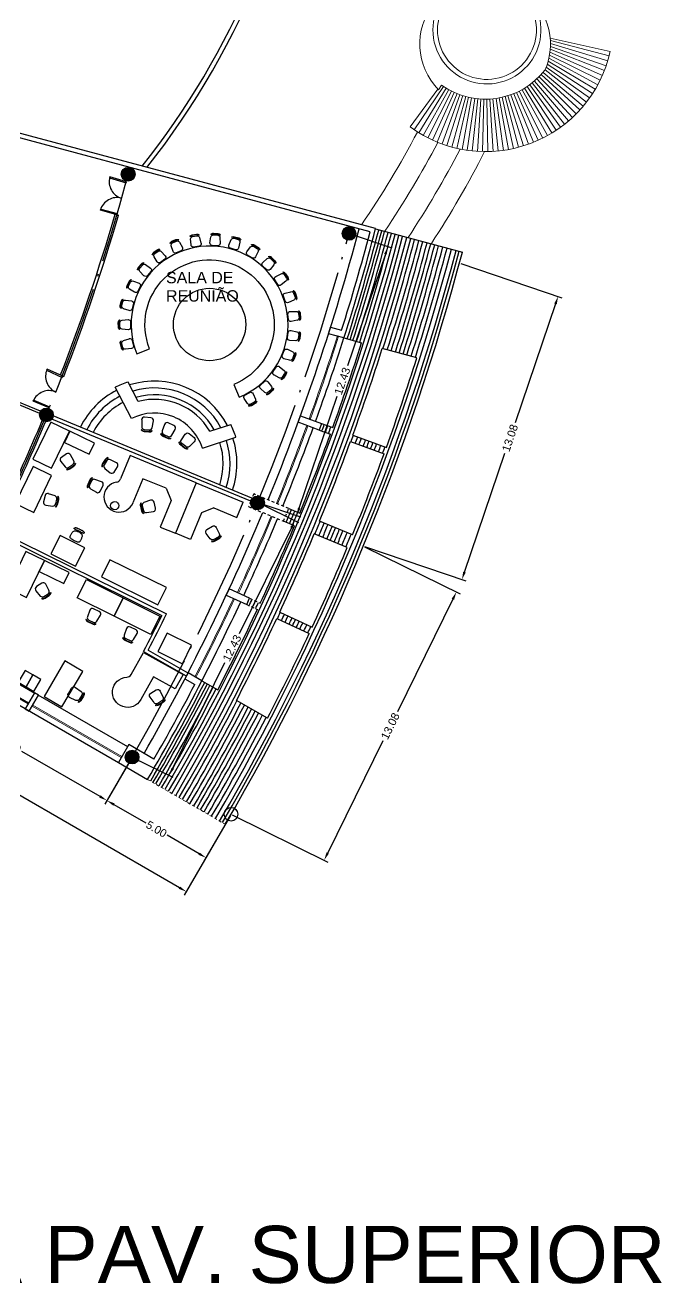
# Model space of a CAD drawing. Header units: millimetres. Extents: x 261 to 423, y 98 to 222.
# Drawn here: x 395.3 to 423.1, y 98.3 to 153.3 of the extents above; entities that cross this region are included whole.
import ezdxf

# ---------------------------------------------------------------- set-up
doc = ezdxf.new("R2010")
doc.units = ezdxf.units.MM
doc.linetypes.add('ACAD_ISO04W100', pattern=[30, 24, -3, 0, -3])
doc.linetypes.add('HIDDEN2', pattern=[0.1875, 0.125, -0.0625])
for name, color, linetype in [('COLUMNAS', 5, 'Continuous'), ('Cotas', 1, 'Continuous'), ('Ejes', 1, 'ACAD_ISO04W100'), ('Escaleras', 4, 'Continuous'), ('Letreros', 2, 'Continuous'), ('MUEBLES', 8, 'Continuous'), ('Muro-Alto', 6, 'Continuous'), ('MURO-BAJO', 3, 'Continuous')]:
    doc.layers.add(name, color=color, linetype=linetype)
doc.layers.add('Vidrio', color=7, linetype='Continuous', lineweight=15)
doc.styles.get("Standard").update_dxf_attribs({"font": 'arial.ttf'})
doc.dimstyles.new('MUSEO', dxfattribs={"dimtxt": 0.35, "dimasz": 0.35, "dimexe": 0.18, "dimexo": 0.058, "dimgap": 0.09, "dimtad": 0, "dimzin": 0, "dimdsep": 46, "dimtxsty": 'Standard', "dimcen": 0.09, "dimclrd": 1, "dimclre": 1, "dimclrt": 2, "dimadec": 0, "dimazin": 0, "dimtm": 1e-09, "dimtfac": 1, "dimtofl": 0, "dimtmove": 0, "dimatfit": 3, "dimfxl": 1, "dimtolj": 1, "dimtzin": 0, "dimarcsym": 0})

# ---------------------------------------------------------------- blocks, each defined once
blk = doc.blocks.new('s')
at = {"layer": 'MUEBLES'}
for p, q in [((-0.19, 0.461), (-0.204, 0.476)), ((0.09, 0.52), (-0.09, 0.52)), ((0.09, 0.5), (-0.09, 0.5)), ((0.19, 0.461), (0.204, 0.476)), ((-0.189, 0.36), (-0.214, 0.11)), ((-0.115, 0), (0.115, 0)), ((0.09, 0.45), (-0.09, 0.45)), ((0.214, 0.11), (0.189, 0.36))]:
    blk.add_line(p, q, dxfattribs=at)
for centre, radius, start, end in [((-0.09, 0.35), 0.17, 90, 132.1447), ((-0.09, 0.35), 0.15, 90, 132.1447), ((0.09, 0.35), 0.17, 47.8553, 90), ((0.09, 0.35), 0.15, 47.8553, 90), ((-0.115, 0.1), 0.1, 174.2894, 270), ((-0.09, 0.35), 0.1, 90, 174.2894), ((0.09, 0.35), 0.1, 5.7106, 90), ((0.115, 0.1), 0.1, 270, 5.7106)]:
    blk.add_arc(centre, radius, start, end, dxfattribs=at)
blk = doc.blocks.new('si')
at = {"layer": 'MUEBLES'}
for points in [[(-24.293, 45.694), (-24.303, 45.713), (-24.311, 45.735), (-24.316, 45.759), (-24.32, 45.784), (-24.322, 45.809), (-24.323, 45.835), (-24.324, 45.859), (-24.324, 45.882), (-24.324, 45.902), (-24.323, 45.92), (-24.32, 45.936), (-24.315, 45.949), (-24.307, 45.961), (-24.295, 45.971), (-24.278, 45.979), (-24.256, 45.986), (-24.228, 45.991), (-24.195, 45.994), (-24.159, 45.996), (-24.121, 45.997), (-24.083, 45.995), (-24.047, 45.992), (-24.014, 45.987), (-23.985, 45.98), (-23.963, 45.972), (-23.946, 45.961), (-23.934, 45.949), (-23.926, 45.934), (-23.921, 45.918), (-23.919, 45.901), (-23.918, 45.881), (-23.918, 45.861), (-23.918, 45.839), (-23.918, 45.816), (-23.919, 45.792), (-23.922, 45.769), (-23.926, 45.746), (-23.933, 45.725), (-23.942, 45.706), (-23.954, 45.689), (-23.969, 45.675), (-23.988, 45.663), (-24.008, 45.654), (-24.031, 45.647), (-24.055, 45.642), (-24.08, 45.639), (-24.106, 45.637), (-24.131, 45.637), (-24.156, 45.637), (-24.181, 45.639), (-24.204, 45.643), (-24.226, 45.648), (-24.246, 45.655), (-24.264, 45.665), (-24.279, 45.678)], [(-24.251, 45.538), (-24.262, 45.54), (-24.272, 45.543), (-24.282, 45.546), (-24.29, 45.55), (-24.297, 45.554), (-24.304, 45.558), (-24.309, 45.563), (-24.313, 45.569), (-24.317, 45.575), (-24.319, 45.581), (-24.32, 45.588), (-24.319, 45.594), (-24.316, 45.599), (-24.31, 45.604), (-24.303, 45.608), (-24.293, 45.611), (-24.279, 45.612), (-24.264, 45.612), (-24.246, 45.611), (-24.226, 45.61), (-24.204, 45.609), (-24.181, 45.607), (-24.156, 45.606), (-24.131, 45.605), (-24.106, 45.606), (-24.08, 45.607), (-24.055, 45.609), (-24.031, 45.61), (-24.008, 45.611), (-23.988, 45.612), (-23.969, 45.612), (-23.954, 45.611), (-23.942, 45.608), (-23.933, 45.604), (-23.927, 45.599), (-23.923, 45.594), (-23.922, 45.588), (-23.923, 45.581), (-23.925, 45.575), (-23.928, 45.569), (-23.932, 45.563), (-23.938, 45.558), (-23.944, 45.554), (-23.952, 45.55), (-23.961, 45.546), (-23.971, 45.543), (-23.983, 45.54), (-23.996, 45.538), (-24.01, 45.536), (-24.026, 45.535), (-24.042, 45.534), (-24.06, 45.533), (-24.077, 45.533), (-24.095, 45.533), (-24.113, 45.533), (-24.131, 45.533), (-24.148, 45.533), (-24.165, 45.533), (-24.181, 45.533), (-24.197, 45.533), (-24.212, 45.534), (-24.226, 45.535), (-24.239, 45.536)]]:
    blk.add_lwpolyline(points, close=True, dxfattribs=at)
blk = doc.blocks.new('*D46')
at = {"layer": 'Cotas', "color": 1, "lineweight": -2}
for p, q in [((364.124, 140.507), (362.716, 138.069)), ((363.109, 138.05), (381.964, 127.164)), ((402.007, 115.592), (383.152, 126.478)), ((403.628, 117.7), (402.22, 115.262))]:
    blk.add_line(p, q, dxfattribs=at)
at = {"layer": 'Cotas', "color": 1}
for points in [[(363.138, 138.101), (363.08, 138), (362.806, 138.225)], [(402.036, 115.643), (401.978, 115.542), (402.31, 115.417)]]:
    blk.add_solid(points, dxfattribs=at)
at = {"layer": 'DefPoints', "color": 0}
for p in [(364.153, 140.558), (403.657, 117.75), (402.31, 115.417)]:
    blk.add_point(p, dxfattribs=at)
at = {"layer": 'Cotas', "color": 2, "insert": (382.558, 126.821), "char_height": 0.35, "attachment_point": 5, "rotation": 330}
blk.add_mtext('\\A1;45.62', dxfattribs=at)
blk = doc.blocks.new('*D61')
at = {"layer": 'Cotas', "color": 1, "lineweight": -2}
for p, q in [((391.245, 126.252), (390.088, 124.248)), ((390.481, 124.229), (393.904, 122.253)), ((398.535, 119.579), (395.113, 121.555)), ((399.905, 121.252), (398.748, 119.248))]:
    blk.add_line(p, q, dxfattribs=at)
at = {"layer": 'Cotas', "color": 1}
for points in [[(390.51, 124.279), (390.452, 124.178), (390.178, 124.404)], [(398.564, 119.629), (398.506, 119.528), (398.838, 119.404)]]:
    blk.add_solid(points, dxfattribs=at)
at = {"layer": 'DefPoints', "color": 0}
for p in [(391.274, 126.302), (399.934, 121.302), (398.838, 119.404)]:
    blk.add_point(p, dxfattribs=at)
at = {"layer": 'Cotas', "color": 2, "insert": (394.508, 121.904), "char_height": 0.35, "attachment_point": 5, "rotation": 330}
blk.add_mtext('\\A1;10.00', dxfattribs=at)
blk = doc.blocks.new('*D62')
at = {"layer": 'Cotas', "color": 1, "lineweight": -2}
for p, q in [((405.482, 132.421), (407.219, 131.565)), ((406.903, 131.331), (404.618, 126.699)), ((401.716, 120.813), (404, 125.446)), ((399.986, 121.276), (401.723, 120.42))]:
    blk.add_line(p, q, dxfattribs=at)
at = {"layer": 'Cotas', "color": 1}
for points in [[(406.85, 131.357), (406.955, 131.305), (407.058, 131.645)], [(401.664, 120.839), (401.768, 120.788), (401.561, 120.5)]]:
    blk.add_solid(points, dxfattribs=at)
at = {"layer": 'DefPoints', "color": 0}
for p in [(405.43, 132.447), (399.934, 121.302), (401.561, 120.5)]:
    blk.add_point(p, dxfattribs=at)
at = {"layer": 'Cotas', "color": 2, "insert": (404.309, 126.072), "char_height": 0.35, "attachment_point": 5, "rotation": 63.75}
blk.add_mtext('\\A1;12.43', dxfattribs=at)
blk = doc.blocks.new('*D56')
at = {"layer": 'Cotas', "color": 1, "lineweight": -2}
for p, q in [((410.102, 130.508), (414.285, 128.445)), ((413.969, 128.211), (411.54, 123.286)), ((408.493, 117.107), (410.922, 122.032)), ((404.316, 118.776), (408.5, 116.713))]:
    blk.add_line(p, q, dxfattribs=at)
at = {"layer": 'Cotas', "color": 1}
for points in [[(413.916, 128.237), (414.021, 128.185), (414.124, 128.525)], [(408.441, 117.133), (408.545, 117.081), (408.338, 116.793)]]:
    blk.add_solid(points, dxfattribs=at)
at = {"layer": 'DefPoints', "color": 0}
for p in [(410.05, 130.534), (404.264, 118.802), (408.338, 116.793)]:
    blk.add_point(p, dxfattribs=at)
at = {"layer": 'Cotas', "color": 2, "insert": (411.231, 122.659), "char_height": 0.35, "attachment_point": 5, "rotation": 63.75}
blk.add_mtext('\\A1;13.08', dxfattribs=at)
blk = doc.blocks.new('*D45')
at = {"layer": 'Cotas', "color": 1, "lineweight": -2}
for p, q in [((399.876, 121.202), (398.748, 119.248)), ((399.141, 119.229), (400.532, 118.426)), ((404.235, 118.752), (403.078, 116.748)), ((402.865, 117.079), (401.474, 117.882))]:
    blk.add_line(p, q, dxfattribs=at)
at = {"layer": 'Cotas', "color": 1}
for points in [[(399.171, 119.279), (399.112, 119.178), (398.838, 119.404)], [(402.894, 117.129), (402.836, 117.028), (403.168, 116.904)]]:
    blk.add_solid(points, dxfattribs=at)
at = {"layer": 'DefPoints', "color": 0}
for p in [(399.905, 121.252), (404.264, 118.802), (403.168, 116.904)]:
    blk.add_point(p, dxfattribs=at)
at = {"layer": 'Cotas', "color": 2, "insert": (401.003, 118.154), "char_height": 0.35, "attachment_point": 5, "rotation": 330}
blk.add_mtext('\\A1;5.00', dxfattribs=at)
blk = doc.blocks.new('*D57')
at = {"layer": 'Cotas', "color": 1, "lineweight": -2}
for p, q in [((414.31, 142.903), (418.74, 141.399)), ((418.458, 141.126), (416.692, 135.925)), ((414.478, 129.4), (416.243, 134.601)), ((410.105, 130.515), (414.536, 129.011))]:
    blk.add_line(p, q, dxfattribs=at)
at = {"layer": 'Cotas', "color": 1}
for points in [[(418.402, 141.144), (418.513, 141.107), (418.57, 141.457)], [(414.422, 129.419), (414.533, 129.382), (414.365, 129.069)]]:
    blk.add_solid(points, dxfattribs=at)
at = {"layer": 'DefPoints', "color": 0}
for p in [(414.255, 142.922), (410.05, 130.534), (414.365, 129.069)]:
    blk.add_point(p, dxfattribs=at)
at = {"layer": 'Cotas', "color": 2, "insert": (416.468, 135.263), "char_height": 0.35, "attachment_point": 5, "rotation": 71.2514}
blk.add_mtext('\\A1;13.08', dxfattribs=at)
blk = doc.blocks.new('*D63')
at = {"layer": 'Cotas', "color": 1, "lineweight": -2}
for p, q in [((409.48, 144.196), (411.301, 143.577)), ((411.018, 143.304), (409.358, 138.413)), ((407.249, 132.199), (408.909, 137.09)), ((405.485, 132.428), (407.307, 131.81))]:
    blk.add_line(p, q, dxfattribs=at)
at = {"layer": 'Cotas', "color": 1}
for points in [[(410.963, 143.322), (411.073, 143.285), (411.131, 143.635)], [(407.193, 132.218), (407.304, 132.181), (407.136, 131.868)]]:
    blk.add_solid(points, dxfattribs=at)
at = {"layer": 'DefPoints', "color": 0}
for p in [(409.425, 144.214), (405.43, 132.447), (407.136, 131.868)]:
    blk.add_point(p, dxfattribs=at)
at = {"layer": 'Cotas', "color": 2, "insert": (409.133, 137.752), "char_height": 0.35, "attachment_point": 5, "rotation": 71.25}
blk.add_mtext('\\A1;12.43', dxfattribs=at)

msp = doc.modelspace()

# ---------------------------------------------------------------- hatches: boundary and pattern name
at = {"layer": 'COLUMNAS', "linetype": 'HIDDEN2'}
h = msp.add_hatch(color=256, dxfattribs=at)
edge = h.paths.add_edge_path()
edge.add_arc((399.765, 146.802), 0.3, 0, 360)
h = msp.add_hatch(color=256, dxfattribs=at)
edge = h.paths.add_edge_path()
edge.add_arc((409.425, 144.214), 0.3, 0, 360)
h = msp.add_hatch(color=256, dxfattribs=at)
edge = h.paths.add_edge_path()
edge.add_arc((396.192, 136.274), 0.3, 0, 360)
h = msp.add_hatch(color=256, dxfattribs=at)
edge = h.paths.add_edge_path()
edge.add_arc((405.422, 132.42), 0.3, 0, 360)
h = msp.add_hatch(color=256, dxfattribs=at)
edge = h.paths.add_edge_path()
edge.add_arc((399.934, 121.302), 0.3, 0, 360)

# ---------------------------------------------------------------- linework, layer by layer
at = {"layer": 'COLUMNAS'}
for centre in [(399.765, 146.802), (409.425, 144.214), (396.192, 136.274), (405.422, 132.42), (399.934, 121.302)]:
    msp.add_circle(centre, 0.3, dxfattribs=at)
at = {"layer": 'Cotas'}
msp.add_circle((404.264, 118.802), 0.3, dxfattribs=at)
at = {"layer": 'Ejes', "ltscale": 0.2}
for radius, end in [(85, 345), (95, 345.15685)]:
    msp.add_arc((317.662, 168.802), radius, 330, end, dxfattribs=at)
at = {"layer": 'Escaleras', "linetype": 'Continuous'}
for radius, start, end in [(3.607, 27.4397, 107.5603), (3.607, 117.135, 153.7708), (3.307, 28.3176, 106.6824), (3.007, 29.3739, 105.6261), (3.307, 117.135, 153.432), (3.007, 117.135, 153.0254), (3.007, 341.9746, 17.865), (3.307, 341.568, 17.865), (3.607, 341.2292, 17.865)]:
    msp.add_arc((400.914, 134.145), radius, start, end, dxfattribs=at)
at = {"layer": 'MUEBLES', "linetype": 'Continuous'}
for p, q in [((400.197, 136.859), (399.76, 137.712)), ((399.907, 136.109), (399.204, 137.481)), ((403.34, 135.558), (404.251, 135.851)), ((403.014, 134.822), (404.481, 135.295))]:
    msp.add_line(p, q, dxfattribs=at)
at = {"layer": 'MUEBLES'}
for p, q in [((395.899, 136.341), (394.475, 136.931)), ((395.937, 136.433), (394.514, 137.023)), ((399.854, 134.492), (399.435, 133.476)), ((402.739, 133.303), (399.854, 134.492)), ((400.412, 133.483), (399.977, 132.429)), ((401.421, 133.067), (400.412, 133.483)), ((402.739, 133.303), (401.829, 131.095)), ((402.739, 133.303), (401.829, 131.095)), ((402.739, 133.303), (404.791, 132.457)), ((401.421, 133.067), (401.643, 132.534)), ((401.643, 132.534), (401.163, 131.369)), ((403.507, 132.207), (402.974, 131.986)), ((403.507, 132.207), (404.517, 131.791)), ((404.517, 131.791), (404.791, 132.457)), ((402.974, 131.986), (402.494, 130.821)), ((401.163, 131.369), (401.829, 131.095)), ((402.494, 130.821), (401.829, 131.095))]:
    msp.add_line(p, q, dxfattribs=at)
for points in [[(399.671, 146.424), (399.686, 146.471), (398.967, 146.685), (398.953, 146.637)], [(399.287, 145.077), (399.274, 145.029), (398.551, 145.227), (398.564, 145.275)], [(396.883, 137.916), (396.903, 137.961), (396.219, 138.268), (396.198, 138.223)], [(396.324, 136.632), (396.305, 136.586), (395.614, 136.878), (395.633, 136.924)], [(396.411, 133.939), (397.193, 135.561), (396.383, 135.952), (395.601, 134.33)], [(396.975, 135.07), (398.055, 134.549), (398.29, 135.035), (397.209, 135.556)], [(395.633, 132.005), (396.415, 133.626), (395.604, 134.017), (394.822, 132.396)], [(397.464, 129.656), (397.865, 130.462), (396.79, 130.996), (396.389, 130.19)], [(395.324, 128.285), (396.106, 129.906), (395.296, 130.297), (394.514, 128.676)], [(395.872, 129.42), (396.952, 128.899), (397.187, 129.385), (396.106, 129.906)], [(398.965, 129.938), (398.594, 129.185), (401.069, 127.963), (401.44, 128.716)], [(399.548, 128.271), (399.146, 127.465), (397.535, 128.269), (397.937, 129.074)], [(401.158, 127.467), (400.757, 126.662), (399.146, 127.465), (399.548, 128.271)], [(402.141, 125.387), (402.541, 126.193), (401.466, 126.727), (401.066, 125.921)], [(395.259, 125.099), (394.954, 124.582), (395.299, 124.379), (395.603, 124.896)], [(396.088, 123.959), (396.864, 123.503), (397.777, 125.054), (397.001, 125.51)], [(395.603, 124.896), (395.299, 124.379), (395.644, 124.176), (395.948, 124.693)]]:
    msp.add_lwpolyline(points, close=True, dxfattribs=at)
at = {"layer": 'MUEBLES', "linetype": 'Continuous'}
msp.add_lwpolyline([(404.615, 137.047, 2.414214), (400.147, 138.941), (400.705, 139.167, -2.414214), (404.389, 137.606)], format="xyb", close=True, dxfattribs=at)
for points in [[(399.76, 137.712, 0.040213), (399.204, 137.481)], [(404.481, 135.295, 0.040213), (404.251, 135.851)]]:
    msp.add_lwpolyline(points, format="xyb", dxfattribs=at)
at = {"layer": 'MUEBLES'}
msp.add_lwpolyline([(401.824, 124.288), (400.869, 124.816), (400.317, 123.819, -1.693758), (399.702, 124.797, 0.257543), (399.898, 124.921), (400.43, 125.882), (402.173, 124.918)], format="xyb", close=True, dxfattribs=at)
at = {"layer": 'MUEBLES', "linetype": 'Continuous'}
msp.add_circle((403.328, 140.228), 1.584, dxfattribs=at)
at = {"layer": 'MUEBLES'}
msp.add_circle((399.179, 132.303), 0.18, dxfattribs=at)
for centre, radius, start, end in [((399.686, 146.471), 0.75, 163.9313, 253.9872), ((399.274, 145.029), 0.75, 74.1634, 164.2193), ((317.662, 168.796), 95.375, 337.66673, 345.18386), ((396.903, 137.961), 0.75, 156.3473, 246.4032), ((396.305, 136.586), 0.75, 66.5794, 156.6353), ((399.367, 132.681), 0.66, 99.8318, 337.6009), ((399.213, 133.567), 0.24, 279.8318, 337.6009)]:
    msp.add_arc(centre, radius, start, end, dxfattribs=at)
at = {"layer": 'MUEBLES', "linetype": 'Continuous'}
for radius, start, end in [(2.807, 30.2064, 104.7936), (2.207, 17.865, 117.135)]:
    msp.add_arc((400.914, 134.145), radius, start, end, dxfattribs=at)
at = {"layer": 'Muro-Alto', "color": 0, "linetype": 'ByBlock'}
for p, q in [((410.591, 144.413), (414.383, 143.397)), ((412.392, 138.771), (410.882, 139.177)), ((409.49, 135.109), (410.957, 134.569)), ((409.593, 135.391), (411.06, 134.851)), ((409.578, 131.022), (408.134, 131.621)), ((409.578, 131.022), (408.134, 131.621)), ((409.348, 130.468), (407.905, 131.066)), ((406.269, 127.37), (407.687, 126.714)), ((406.395, 127.642), (407.813, 126.986)), ((405.856, 123), (404.501, 123.782))]:
    msp.add_line(p, q, dxfattribs=at)
at = {"layer": 'Muro-Alto'}
for p, q in [((396.811, 138.019), (396.947, 137.955)), ((405.124, 132.493), (396.431, 136.093)), ((405.181, 132.632), (396.489, 136.232)), ((393.796, 131.174), (401.242, 127.502)), ((393.862, 131.309), (401.443, 127.57)), ((400.443, 125.921), (402.307, 124.859)), ((400.642, 125.98), (402.381, 124.99))]:
    msp.add_line(p, q, dxfattribs=at)
for points in [[(410.349, 144.277), (387.166, 150.489)], [(410.587, 144.42), (387.422, 150.627)], [(399.198, 145.05), (399.344, 145.01)], [(409.205, 139.637), (408.535, 139.817), (408.613, 140.107), (409.102, 139.975)], [(402.99, 124.643), (402.39, 124.99), (402.239, 124.73), (402.678, 124.476)], [(400.895, 121.211), (399.788, 121.848), (399.338, 121.069), (400.614, 120.326)]]:
    msp.add_lwpolyline(points, dxfattribs=at)
for points in [[(407.306, 136.232), (408.229, 135.893), (408.126, 135.611), (407.203, 135.951)], [(404.056, 128.393), (404.949, 127.98), (405.075, 128.252), (404.183, 128.665)], [(395.663, 124.114), (395.263, 123.421), (395.441, 123.32), (395.84, 124.012)]]:
    msp.add_lwpolyline(points, close=True, dxfattribs=at)
at = {"layer": 'Muro-Alto', "linetype": 'HIDDEN2'}
msp.add_lwpolyline([(405.124, 132.493), (405.027, 132.259), (406.561, 131.623), (406.791, 132.177), (405.256, 132.813), (405.181, 132.632)], dxfattribs=at)
at = {"layer": 'Muro-Alto'}
msp.add_lwpolyline([(395.419, 123.332, -0.000001), (395.419, 123.332), (395.289, 123.407)], format="xyb", dxfattribs=at)
for centre, radius, start, end in [((373.068, 168.835), 35.068, 321.6974, 355.0288), ((373.068, 168.835), 34.868, 321.5557, 352.7289), ((317.662, 168.802), 84.925, 338.74789, 343.75856), ((317.662, 168.802), 85.075, 338.74086, 343.76058), ((317.662, 168.796), 95.875, 342.50611, 345.1829), ((325.829, 166.31), 87.539, 342.25985, 345.51905), ((317.662, 168.802), 84.925, 334.47586, 337.30411), ((317.662, 168.802), 85.075, 334.47458, 337.30429), ((317.662, 168.796), 93.225, 332.61924, 333.70793), ((317.662, 168.796), 93.375, 332.70768, 333.80004), ((317.662, 168.796), 96.075, 329.70214, 332.64087), ((317.662, 168.796), 95.875, 330.2432, 332.46692)]:
    msp.add_arc(centre, radius, start, end, dxfattribs=at)
at = {"layer": 'Muro-Alto', "color": 0, "linetype": 'ByBlock'}
for centre, radius, start, end in [((317.662, 168.796), 96.221, 342.33567, 345.28648), ((317.662, 168.796), 96.353, 342.33884, 345.28648), ((317.662, 168.796), 96.481, 342.34188, 345.28648), ((317.662, 168.796), 96.956, 329.71383, 345.28648), ((317.662, 168.796), 97.131, 329.71383, 345.28648), ((317.612, 168.809), 97.351, 329.71383, 345.28648), ((317.662, 168.796), 97.489, 329.71383, 345.28648), ((317.662, 168.796), 97.669, 329.71383, 345.28648), ((317.662, 168.796), 96.644, 342.34577, 345.28648), ((317.662, 168.796), 96.789, 342.3492, 345.28648), ((317.662, 168.796), 97.839, 342.37391, 345.28648), ((317.662, 168.796), 98.037, 342.37918, 345.28648), ((317.662, 168.796), 98.212, 342.3838, 345.28648), ((317.662, 168.796), 98.407, 342.38894, 345.28648), ((317.662, 168.796), 98.571, 342.39322, 345.28648), ((317.662, 168.796), 98.751, 342.39793, 345.28648), ((317.662, 168.796), 99.502, 329.71383, 345.28648), ((317.662, 168.796), 99.715, 329.71383, 345.28648), ((317.662, 168.796), 99.856, 329.71383, 345.28648), ((317.662, 168.796), 100, 329.71383, 345.28648), ((317.662, 168.796), 98.922, 342.40239, 345.28648), ((317.662, 168.796), 99.117, 342.40746, 345.28648), ((317.662, 168.796), 99.309, 342.41242, 345.28648), ((317.662, 168.796), 97.812, 340.0304, 342.37321), ((317.662, 168.796), 99.375, 340.02675, 342.41412), ((317.662, 168.796), 96.481, 339.85552, 340.0339), ((317.662, 168.796), 96.644, 339.85552, 340.0339), ((317.662, 168.796), 96.789, 339.85552, 340.0339), ((317.662, 168.796), 97.812, 337.66224, 339.85467), ((317.662, 168.796), 97.839, 339.85465, 340.03034), ((317.662, 168.796), 98.037, 339.85454, 340.02987), ((317.662, 168.796), 98.212, 339.85444, 340.02946), ((317.662, 168.796), 98.407, 339.85433, 340.029), ((317.662, 168.796), 98.571, 339.85423, 340.02861), ((317.662, 168.796), 98.751, 339.85413, 340.02819), ((317.662, 168.796), 98.922, 339.85403, 340.0278), ((317.662, 168.796), 99.117, 339.85392, 340.02734), ((317.662, 168.796), 99.375, 337.65948, 339.85378), ((317.662, 168.796), 99.309, 339.85382, 340.0269), ((317.662, 168.796), 95.375, 330.24412, 337.3063), ((317.662, 168.796), 96.481, 337.30837, 337.66489), ((317.662, 168.796), 96.644, 337.30867, 337.66489), ((317.662, 168.796), 96.789, 337.30893, 337.66489), ((317.662, 168.796), 97.839, 337.31084, 337.66219), ((317.662, 168.796), 97.812, 335.11836, 337.31079), ((317.662, 168.796), 98.037, 337.3112, 337.66184), ((317.662, 168.796), 98.212, 337.31151, 337.66152), ((317.662, 168.796), 98.407, 337.31185, 337.66118), ((317.662, 168.796), 98.571, 337.31214, 337.66089), ((317.662, 168.796), 98.751, 337.31246, 337.66057), ((317.662, 168.796), 98.922, 337.31276, 337.66027), ((317.662, 168.796), 99.117, 337.31311, 337.65993), ((317.662, 168.796), 99.309, 337.31344, 337.65959), ((317.662, 168.796), 99.375, 335.11925, 337.31355), ((317.662, 168.796), 96.481, 334.93913, 335.11751), ((317.662, 168.796), 96.644, 334.93913, 335.11751), ((317.662, 168.796), 96.789, 334.93913, 335.11751), ((317.662, 168.796), 97.812, 332.59982, 334.94263), ((317.662, 168.796), 97.839, 334.94269, 335.11838), ((317.662, 168.796), 98.037, 334.94316, 335.11849), ((317.662, 168.796), 98.212, 334.94358, 335.11859), ((317.662, 168.796), 98.407, 334.94404, 335.1187), ((317.662, 168.796), 98.571, 334.94442, 335.1188), ((317.662, 168.796), 98.751, 334.94484, 335.1189), ((317.662, 168.796), 99.375, 332.55892, 334.94628), ((317.662, 168.796), 98.922, 334.94524, 335.119), ((317.662, 168.796), 99.117, 334.94569, 335.11911), ((317.662, 168.796), 99.309, 334.94613, 335.11921), ((317.662, 168.796), 96.221, 329.71383, 332.63736), ((317.662, 168.796), 96.353, 329.71383, 332.63419), ((317.662, 168.796), 96.481, 329.71383, 332.63115), ((317.662, 168.796), 96.644, 329.71383, 332.62726), ((317.662, 168.796), 96.789, 329.71383, 332.62383), ((317.662, 168.796), 97.839, 329.71383, 332.59912), ((317.662, 168.796), 98.037, 329.71383, 332.59385), ((317.662, 168.796), 98.212, 329.71383, 332.58924), ((317.662, 168.796), 98.407, 329.71383, 332.58409), ((317.662, 168.796), 98.571, 329.71383, 332.57981), ((317.662, 168.796), 98.751, 329.71383, 332.5751), ((317.662, 168.796), 98.922, 329.71383, 332.57064), ((317.662, 168.796), 99.117, 329.71383, 332.56557), ((317.662, 168.796), 99.309, 329.71383, 332.56061)]:
    msp.add_arc(centre, radius, start, end, dxfattribs=at)
at = {"layer": 'MURO-BAJO', "linetype": 'ByBlock'}
for p, q in [((409.205, 139.637), (409.977, 139.425)), ((408.126, 135.611), (408.611, 135.433)), ((408.229, 135.893), (408.714, 135.716)), ((406.791, 132.177), (407.269, 131.981)), ((407.039, 131.425), (406.561, 131.623)), ((402.99, 124.643), (403.686, 124.247))]:
    msp.add_line(p, q, dxfattribs=at)
at = {"layer": 'MURO-BAJO'}
for p, q in [((374.05, 135.669), (399.338, 121.069)), ((391.77, 126.362), (395.689, 124.1)), ((395.819, 124.025), (399.738, 121.762))]:
    msp.add_line(p, q, dxfattribs=at)
at = {"layer": 'MURO-BAJO', "linetype": 'HIDDEN2'}
for p, q in [((404.949, 127.98), (405.417, 127.761)), ((405.075, 128.252), (405.544, 128.035))]:
    msp.add_line(p, q, dxfattribs=at)
at = {"layer": 'MURO-BAJO', "linetype": 'ByBlock'}
for centre, radius, start, end in [((317.662, 168.796), 96.075, 340.0339, 342.33217), ((317.662, 168.796), 96.875, 340.0339, 342.35125), ((317.662, 168.796), 96.075, 337.66542, 339.85569), ((317.662, 168.796), 96.875, 337.66394, 339.85552), ((317.662, 168.796), 95.375, 330.24412, 337.3063), ((317.662, 168.796), 96.075, 335.11734, 337.30761), ((317.662, 168.796), 96.875, 335.11751, 337.30909), ((316.061, 169.584), 97.859, 332.66182, 334.91748), ((317.662, 168.796), 96.875, 332.62178, 334.93913)]:
    msp.add_arc(centre, radius, start, end, dxfattribs=at)
at = {"layer": 'Vidrio', "linetype": 'Continuous'}
for p, q in [((418.228, 152.752), (420.851, 152.171)), ((418.235, 152.647), (420.806, 151.982)), ((418.239, 152.521), (420.745, 151.764)), ((418.196, 152.007), (420.413, 150.92)), ((418.216, 152.137), (420.509, 151.126)), ((418.229, 152.266), (420.596, 151.335)), ((418.237, 152.394), (420.675, 151.548)), ((418.054, 151.489), (419.949, 150.141)), ((418.099, 151.617), (420.077, 150.328)), ((418.138, 151.747), (420.197, 150.521)), ((418.17, 151.877), (420.309, 150.718)), ((417.54, 150.879), (419.033, 149.138)), ((417.64, 150.968), (419.202, 149.289)), ((417.736, 151.061), (419.365, 149.447)), ((417.828, 151.158), (419.522, 149.611)), ((417.917, 151.258), (419.671, 149.782)), ((418.001, 151.363), (419.814, 149.959)), ((413.311, 150.529), (412.097, 148.868)), ((413.559, 150.643), (412.282, 148.738)), ((413.672, 150.571), (412.474, 148.616)), ((413.787, 150.503), (412.669, 148.501)), ((413.906, 150.44), (412.87, 148.394)), ((414.026, 150.382), (413.074, 148.296)), ((414.149, 150.329), (413.283, 148.206)), ((413.475, 150.702, -0.001), (413.339, 150.5, -0.001)), ((416.629, 150.325), (417.489, 148.199)), ((416.753, 150.377), (417.697, 148.288)), ((416.873, 150.435), (417.902, 148.385)), ((416.992, 150.497), (418.103, 148.491)), ((417.107, 150.565), (418.299, 148.605)), ((417.22, 150.636), (418.49, 148.727)), ((417.33, 150.713), (418.677, 148.857)), ((417.437, 150.794), (418.858, 148.994)), ((414.274, 150.281), (413.494, 148.124)), ((414.401, 150.238), (413.709, 148.052)), ((414.529, 150.2), (413.927, 147.988)), ((414.659, 150.168), (414.147, 147.933)), ((414.79, 150.141), (414.369, 147.886)), ((414.922, 150.119), (414.593, 147.849)), ((415.055, 150.102), (414.818, 147.821)), ((415.188, 150.091), (415.045, 147.802)), ((415.322, 150.085), (415.271, 147.793)), ((415.456, 150.085), (415.498, 147.792)), ((415.59, 150.09), (415.725, 147.801)), ((415.723, 150.101), (415.951, 147.819)), ((415.856, 150.117), (416.177, 147.846)), ((415.988, 150.138), (416.401, 147.883)), ((416.119, 150.165), (416.623, 147.928)), ((416.249, 150.197), (416.843, 147.983)), ((416.378, 150.235), (417.061, 148.046)), ((416.504, 150.277), (417.276, 148.118))]:
    msp.add_line(p, q, dxfattribs=at)
at = {"layer": 'Vidrio'}
for p, q in [((391.495, 125.885), (395.388, 123.638)), ((391.52, 125.929), (395.413, 123.681)), ((395.565, 123.536), (399.463, 121.285)), ((395.59, 123.579), (399.488, 121.329))]:
    msp.add_line(p, q, dxfattribs=at)
at = {"layer": 'Vidrio', "linetype": 'HIDDEN2'}
msp.add_line((400.614, 120.326), (404.014, 118.364), dxfattribs=at)
at = {"layer": 'Vidrio', "linetype": 'Continuous'}
for points in [[(412.421, 148.648, -0.027744), (409.971, 144.585, -0.027744)], [(413.312, 148.194, -0.025836), (410.994, 144.312)], [(414.289, 147.902, -0.025045), (412.013, 144.039)], [(415.358, 147.792, -0.025407), (413.029, 143.767)]]:
    msp.add_lwpolyline(points, format="xyb", dxfattribs=at)
at = {"layer": 'Vidrio', "linetype": 'Continuous', "extrusion": (8.75864e-05, -5.14177e-05, 1)}
msp.add_arc((415.381, 152.5, 0.028), 2.858, 336.7024, 224.4078, dxfattribs=at)
at = {"layer": 'Vidrio', "linetype": 'Continuous'}
for centre, radius, start, end in [((415.458, 153.112), 2.363, 123.7273, 41.1548), ((415.458, 153.112), 2.163, 123.7273, 41.1548), ((415.395, 153.381), 5.589, 233.8379, 347.4948), ((415.395, 153.381, -0.001), 3.296, 234.3709, 322.3944)]:
    msp.add_arc(centre, radius, start, end, dxfattribs=at)
at = {"layer": 'Vidrio', "linetype": 'ByBlock'}
for centre, radius, start, end in [((317.662, 168.796), 95.775, 340.0339, 342.33217), ((317.662, 168.796), 95.825, 340.0339, 342.33217), ((317.662, 168.796), 95.775, 337.66542, 339.85569), ((317.662, 168.796), 95.825, 337.66542, 339.85569), ((317.662, 168.796), 95.775, 335.11734, 337.30761), ((317.662, 168.796), 95.825, 335.11734, 337.30761), ((316.061, 169.584), 97.509, 332.66182, 334.91748), ((316.061, 169.584), 97.559, 332.66182, 334.91748)]:
    msp.add_arc(centre, radius, start, end, dxfattribs=at)

# ---------------------------------------------------------------- block references
at = {"layer": 'MUEBLES'}
for name, p, xscale, yscale, zscale, rotation in [('s', (401.977, 143.408), -1.033415743767472, 1.033415743766909, 1.033415743767224, 23.01812423631215), ('s', (402.752, 143.635), -1.033415743767418, 1.033415743766909, 1.033415743767224, 9.597071604734502), ('s', (403.558, 143.676), -1.033415743767406, 1.033415743766909, 1.033415743767224, 356.1760189731522), ('s', (404.352, 143.528), -1.033415743767364, 1.033415743766909, 1.033415743767224, 342.7549663415727), ('s', (405.09, 143.2), -1.033415743767497, 1.033415743766909, 1.033415743767224, 329.3339137099799), ('s', (401.276, 143.008), -1.033415743767354, 1.033415743766909, 1.033415743767224, 36.43917686787757), ('s', (405.732, 142.71), -1.033415743767449, 1.033415743766909, 1.033415743767224, 315.9128610784047), ('s', (400.686, 142.456), -1.033415743767378, 1.033415743766909, 1.033415743767224, 49.86022949945986), ('s', (400.242, 141.782), -1.033415743767391, 1.033415743766909, 1.033415743767224, 63.28128213103855), ('s', (406.242, 142.084), -1.033415743767588, 1.033415743766909, 1.033415743767224, 302.4918084468234), ('s', (406.594, 141.357), -1.033415743767458, 1.033415743766909, 1.033415743767224, 289.0707558152488), ('s', (399.965, 141.023), -1.033415743767423, 1.033415743766909, 1.033415743767224, 76.70233476261899), ('s', (399.873, 140.221), -1.033415743767338, 1.033415743766909, 1.033415743767224, 90.12338739419823), ('s', (406.766, 140.568), -1.033415743767355, 1.033415743766909, 1.033415743767224, 275.6497031836706), ('s', (406.751, 139.761), -1.033415743767442, 1.033415743766909, 1.033415743767224, 262.2286505520922), ('s', (399.969, 139.419), -1.033415743767316, 1.033415743766909, 1.033415743767224, 103.5444400257761), ('s', (406.55, 138.979), -1.03341574376756, 1.033415743766909, 1.033415743767224, 248.8075979205162), ('s', (406.172, 138.265), -1.033415743767306, 1.033415743766909, 1.033415743767224, 235.3865452889313), ('s', (405.638, 137.659), -1.033415743767498, 1.033415743766909, 1.033415743767224, 221.9654926573619), ('s', (404.979, 137.193), -1.033415743767355, 1.033415743766909, 1.033415743767224, 208.5444400257722), ('s', (400.624, 136.163), 1.200000000000224, 1.199999999999818, 1.2, 174.9049477201717), ('s', (401.644, 135.867), 1.200000000000142, 1.199999999999818, 1.2, 155.2777668672531), ('s', (402.545, 135.368), -1.200000000000123, 1.199999999999818, 1.2, 140.0950522798361), ('s', (396.958, 134.49), 1.200000000000135, 1.199999999999818, 1.2, 213.805495609455), ('s', (399.224, 133.886), 1.199999999999988, 1.199999999999818, 1.2, 56.47385696416075), ('s', (398.606, 133.061), 1.20000000000008, 1.199999999999818, 1.2, 64.385370200664), ('s', (396.097, 132.608), 1.199999999999831, 1.199999999999818, 1.2, 256.5915834030632), ('s', (400.931, 132.326), 1.200000000000202, 1.199999999999818, 1.2, 104.4473115316606), ('si', (396.043, 193.081), 1.200000000000076, 1.199999999999818, 1.2, 153.5777530316643), ('s', (403.332, 131.336), -1.199999999999943, 1.199999999999818, 1.2, 210.7544158439374), ('s', (395.871, 128.836), 1.200000000000135, 1.199999999999818, 1.2, 213.805495609455), ('s', (398.376, 127.737), 1.200000000000011, 1.199999999999818, 1.2, 154.5496945141257), ('s', (399.986, 126.934), 1.200000000000011, 1.199999999999818, 1.2, 154.5496945141257), ('s', (397.222, 124.204), -1.200000000000121, 1.199999999999818, 1.2, 238.4528665806928), ('s', (400.876, 124.172), -1.199999999999943, 1.199999999999818, 1.2, 210.7544158439374)]:
    msp.add_blockref(name, p, dxfattribs=dict(at, xscale=xscale, yscale=yscale, zscale=zscale, rotation=rotation))

# ---------------------------------------------------------------- texts
at = {"layer": 'Letreros'}
for s, height, p in [('SALA DE', 0.5, (401.421, 142.031)), ('REUNIÃO', 0.5, (401.421, 141.228)), ('PLANTA BAIXA PAV. SUPERIOR', 2.5, (370.29, 98.298))]:
    msp.add_text(s, height=height, dxfattribs=at).set_placement(p)

# ---------------------------------------------------------------- dimensions: what is measured, and where the dimension line sits
at = {"layer": 'Cotas'}
for p1, p2, distance, picture, middle in [((409.425, 144.214), (405.43, 132.447), 1.801, '*D63', (409.133, 137.752)), ((414.255, 142.922), (410.05, 130.534), 4.557, '*D57', (416.468, 135.263)), ((364.153, 140.558), (403.657, 117.75), -2.693, '*D46', (382.558, 126.821)), ((405.43, 132.447), (399.934, 121.302), 1.814, '*D62', (404.309, 126.072)), ((410.05, 130.534), (404.264, 118.802), 4.542, '*D56', (411.231, 122.659))]:
    dim = msp.add_aligned_dim(p1=p1, p2=p2, distance=distance, dimstyle='MUSEO', dxfattribs=at)
    dim.commit()
    dim.dimension.update_dxf_attribs({"geometry": picture, "text_midpoint": middle})
for base, p1, p2, picture, middle in [((398.838, 119.404), (391.274, 126.302), (399.934, 121.302), '*D61', (394.508, 121.904)), ((403.168, 116.904), (399.905, 121.252), (404.264, 118.802), '*D45', (401.003, 118.154))]:
    dim = msp.add_linear_dim(base=base, p1=p1, p2=p2, angle=150, dimstyle='MUSEO', override={"dimtmove": 1}, dxfattribs=at)
    dim.commit()
    dim.dimension.update_dxf_attribs({"geometry": picture, "text_midpoint": middle})

doc.saveas('drawing.dxf')
